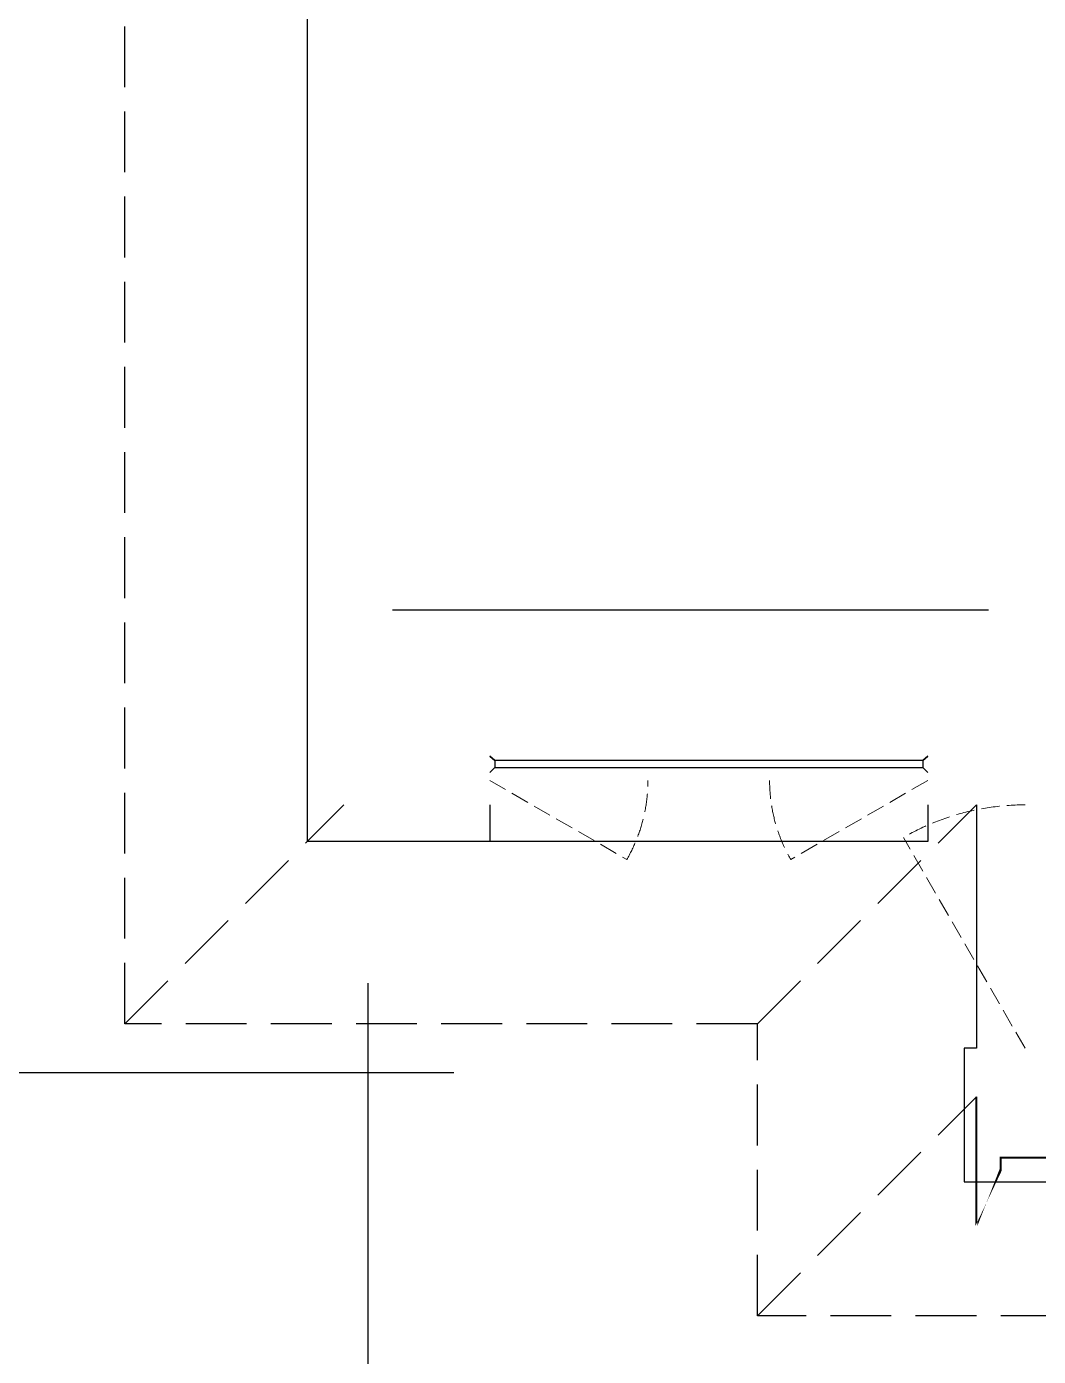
# Model space of a CAD drawing. Extents: x 5031545 to 5313844, y -886381 to -283477.
# Drawn here: x 5074723 to 5078882, y -820248 to -814782 of the extents above; entities that cross this region are included whole.
import ezdxf

# ---------------------------------------------------------------- set-up
doc = ezdxf.new("R2010")
doc.units = 0
doc.header["$LTSCALE"] = 1000
doc.header["$MEASUREMENT"] = 0
doc.linetypes.add('DASH', pattern=[0.35, 0.25, -0.1])
doc.layers.get('0').update_dxf_attribs({"linetype": 'CONTINUOUS'})
for name, color, linetype in [('!!电气', 1, 'CONTINUOUS'), ('3-栏杆1', 252, 'CONTINUOUS'), ('3.5方案汇报，与郭总、侯月琴确定户型_t8$0$2020.03.04 -1安徽标准化洋房户型(UA）_t8_t8$0$看线', 154, 'CONTINUOUS'), ('卫生间', 6, 'CONTINUOUS'), ('看线', 185, 'CONTINUOUS')]:
    doc.layers.add(name, color=color, linetype=linetype)
doc.layers.add('WINDOW', color=146, linetype='CONTINUOUS', lineweight=20)

# ---------------------------------------------------------------- blocks, each defined once
blk = doc.blocks.new('DSFDS')
at = {"layer": '3-栏杆1', "color": 5}
for p, q in [((490702.7385331613, 517230.6733272866), (490682.4699027643, 517248.4609056012)), ((490682.4699027643, 517248.4609056012), (490702.7385329811, 517230.6733274449)), ((490702.7385329811, 517230.6733274449), (490702.7385329783, 517201.3910475866)), ((492462.2012445822, 517230.6072499649), (490702.7385329813, 517230.6517296031)), ((492462.201244402, 517230.6733272826), (492482.469874799, 517248.4609055971)), ((492482.469874799, 517248.4609055971), (492462.2012445822, 517230.6733274409)), ((492462.2012445822, 517230.6733274409), (492462.201244585, 517201.3910475826)), ((490682.4699263142, 517181.5441725509), (490702.7385329783, 517201.3910475866)), ((490702.7385329785, 517201.3694595486), (492462.201244585, 517201.3249997751)), ((492462.201244585, 517201.3910475826), (492482.4698512491, 517181.5441725469)), ((492482.4698512491, 517181.5441725469), (492462.201244585, 517201.3910475826))]:
    blk.add_line(p, q, dxfattribs=at)
blk = doc.blocks.new('BFBTCSD')
at = {"layer": '卫生间', "color": 252, "linetype": 'DASH'}
for p, q in [((681416.5793612655, 673857.1717472282), (682316.5793613503, 674757.1717472569)), ((684016.5915057282, 673857.1717473298), (684916.591505813, 674757.1717473584)), ((684016.5915057282, 672657.1717470805), (684916.591505813, 673557.1717471092))]:
    blk.add_line(p, q, dxfattribs=at)
blk.add_lwpolyline([(706816.5764145522, 673857.1717473625), (705216.5636133447, 673857.171747351), (705216.5636133533, 672657.1717476447), (684016.5915057282, 672657.1717470805), (684016.5915057282, 673857.1717473298), (681416.5793612655, 673857.1717472282), (681416.5793609418, 683557.1717473555), (683216.5792870072, 683557.1717473478), (683216.5799416204, 684557.1717415778), (689716.5812359976, 684557.1717831371), (689716.5788299534, 689157.1715729473), (698116.5806222568, 689157.1698435326), (698116.5806186114, 684657.1700917176), (697816.5782375892, 684657.169929029), (697816.5782375892, 683557.1718128157), (699116.5757606748, 683557.1718128176), (699116.57576521, 684557.1717789109), (706016.5764158695, 684557.1717868814), (706016.5764158714, 683557.1712656841), (706816.5788106135, 683557.1717473582)], dxfattribs=at)
blk = doc.blocks.new('A$C146474E2')
at = {"color": 252, "const_width": 8}
blk.add_lwpolyline([(2500.01280460041, -100.0006096828729), (2500.012804599479, -400.0006096828729), (2600.012813846581, -400.001047979109), (2600.012795353308, -350.000610627234), (3650.012767282315, -350.0006205430254), (3650.012748789042, -99.99974395055324)], dxfattribs=at)
at = {"layer": '3.5方案汇报，与郭总、侯月琴确定户型_t8$0$2020.03.04 -1安徽标准化洋房户型(UA）_t8_t8$0$看线', "color": 252, "ltscale": 10}
blk.add_lwpolyline([(2550.004413583316, 1899.998780890135), (100.0006513111293, 1899.999390571844)], dxfattribs=at)
at = {"layer": 'WINDOW', "color": 252, "linetype": 'DASH', "ltscale": 0.3}
for points in [[(500.0128022301942, 1199.999390529003), (1063.143695925362, 875.3709929839242, 0.1314846383240589), (1150.012802180834, 1199.999390537618)], [(2300.012802104466, 1199.999390529003), (1736.881908410229, 875.3709929839242, -0.1314846383240589), (1650.012802153826, 1199.999390537618)], [(2700.002635078505, 99.99939057906158), (2200.002635080367, 966.0247943622526, -0.1316524975897076), (2700.002635088749, 1099.999390577432)]]:
    blk.add_lwpolyline(points, format="xyb", dxfattribs=at)
at = {"layer": '看线', "color": 252}
for points in [[(2300.012802184559, 1099.999390564626), (2300.012802196667, 949.9993902852293), (-250.0000105891377, 949.9993900705595), (-250.0000107642263, 9149.999392210739), (1400.000358509831, 9149.999389435863), (1400.000358257443, 8999.999390564859)], [(2500.012806340121, 99.99939031689428), (2450.012806389481, 99.99960946501233), (2450.010395759717, -450.000615837751), (3700.012791940011, -450.0004617278464), (3700.012773959897, -250.0007077804767)]]:
    blk.add_lwpolyline(points, dxfattribs=at)
at = {"layer": '看线', "color": 252, "ltscale": 0.5}
for points in [[(500.0128021826968, 1099.999390315963), (500.0128021826968, 949.999390315963)], [(2500.012804547325, 1099.999390577432), (2500.012804550119, 99.99939031619579)]]:
    blk.add_lwpolyline(points, dxfattribs=at)
at = {"color": 252}
blk.add_blockref('BFBTCSD', (-682416.5787011804, -673657.1723567874), dxfattribs=at)
at = {"layer": '3-栏杆1', "color": 252}
blk.add_blockref('DSFDS', (-490182.4570867755, -515948.46152746), dxfattribs=at)

msp = doc.modelspace()

# ---------------------------------------------------------------- linework, layer by layer
at = {"layer": '!!电气', "color": 2}
for p, q in [((5076127.15930375, -821080.8535138702), (5076127.15930375, -818714.0744508246)), ((5074127.159303756, -819080.8529044411), (5076479.761754995, -819080.8529044411))]:
    msp.add_line(p, q, dxfattribs=at)

# ---------------------------------------------------------------- block references
msp.add_blockref('A$C146474E2', (5076127.15930375, -819080.8529044411), dxfattribs=at)

doc.saveas('drawing.dxf')
